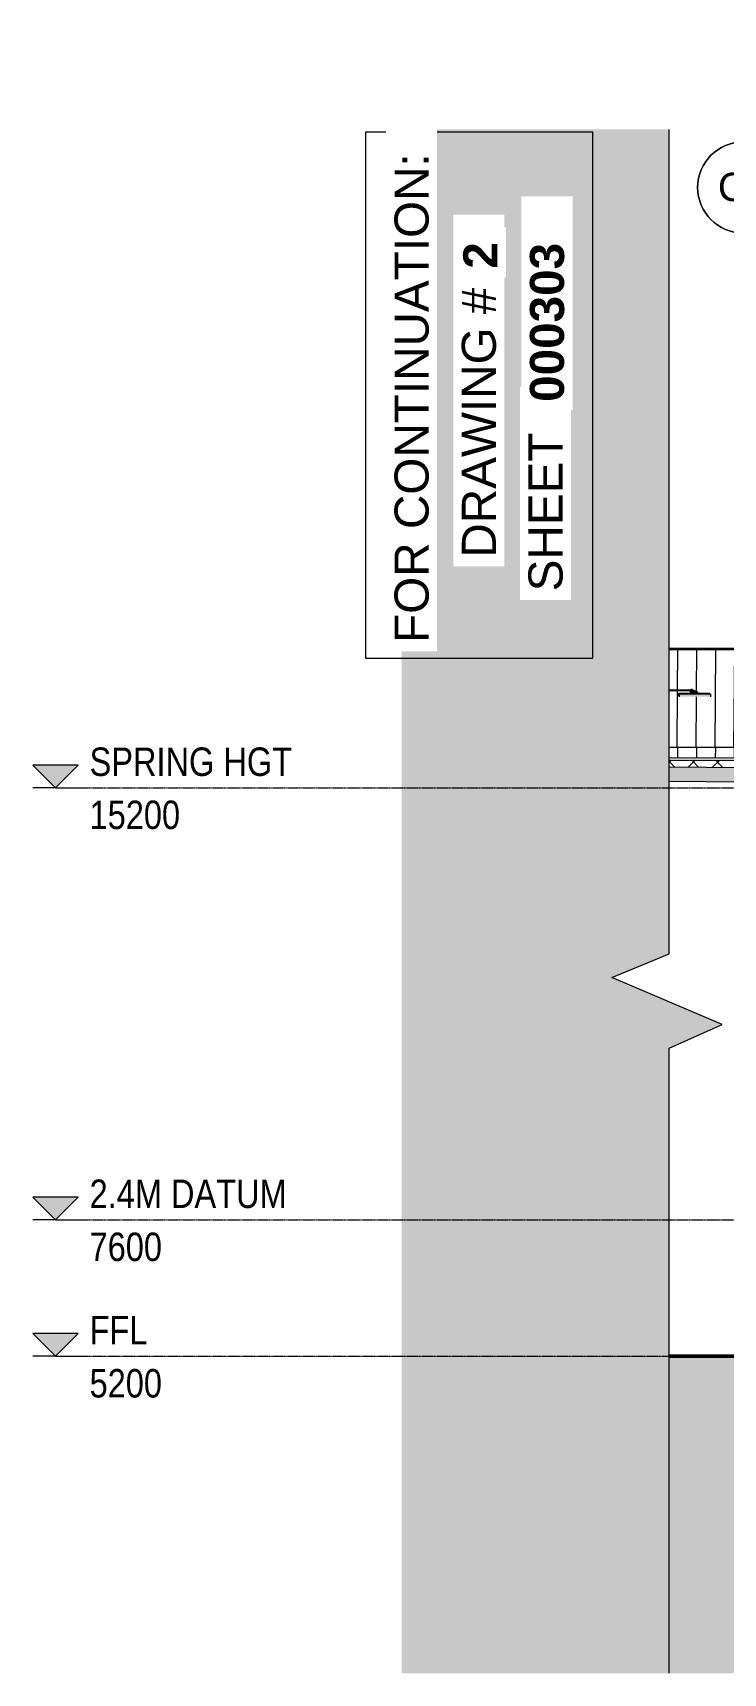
# Model space of a CAD drawing. Header units: millimetres. Extents: x -2361666 to -2009843, y -375 to 29863.
# Drawn here: x -2128098 to -2115946, y -375 to 28482 of the extents above; entities that cross this region are included whole.
import ezdxf

# ---------------------------------------------------------------- set-up
doc = ezdxf.new("R2010")
doc.units = ezdxf.units.MM
doc.linetypes.add('AEC_Center', pattern=[24, 12, -4, 4, -4])
for name, color, linetype, lineweight in [('A-DETL', 90, 'Continuous', 50), ('A-DETL-GENF', 92, 'Continuous', 5), ('A-FLOR-LEVL', 51, 'Continuous', 5), ('A-ROOF', 132, 'Continuous', 5), ('A-ROOF-PATT', 132, 'Continuous', 5), ('G-ANNO-SYMB', 111, 'Continuous', 5), ('Q-SPCQ', 91, 'Continuous', 5), ('S-GRID-IDEN', 1, 'Continuous', 5)]:
    doc.layers.add(name, color=color, linetype=linetype, lineweight=lineweight)
doc.styles.add('Arial', font='arial.ttf', dxfattribs={"height": 500})
doc.styles.add('Arial Narrow', font='ARIALN.TTF', dxfattribs={"height": 500})
doc.styles.add('Arial_1', font='arial.ttf', dxfattribs={"height": 600})
doc.styles.add('Arial_B', font='arialbd.ttf', dxfattribs={"height": 600})

# ---------------------------------------------------------------- blocks, each defined once
blk = doc.blocks.new('Static Line_Sayfa_Metal Deck_Pan Mount - Up to 15 _ pitch - Max 2 Users-1865617-SOUTH EAST - PART C')
at = {"layer": 'Q-SPCQ'}
for points in [[(-1666495, 16913), (-1666491, 16916), (-1666510, 16917), (-1666597, 16917), (-1666718, 16918), (-1666739, 16918), (-1666779, 16918), (-1666868, 16917), (-1666868, 16914), (-1666504, 16913)], [(-1666709, 16818), (-1666694, 16818), (-1666695, 16844), (-1666707, 16856), (-1666708, 16846)], [(-1666695, 16846), (-1666145, 16846), (-1666158, 16859), (-1666361, 16858), (-1666364, 16855), (-1666364, 16850), (-1666483, 16850), (-1666483, 16855), (-1666493, 16859), (-1666707, 16859), (-1666704, 16856)], [(-1666695, 16844), (-1666695, 16846), (-1666698, 16846)], [(-1666694, 16803), (-1666144, 16803), (-1666145, 16846), (-1666695, 16846), (-1666694, 16810)], [(-1666483, 16855), (-1666363, 16856), (-1666363, 16859), (-1666364, 16859), (-1666386, 16858), (-1666389, 16857), (-1666405, 16857), (-1666405, 16859), (-1666446, 16858), (-1666448, 16857), (-1666464, 16858), (-1666464, 16859), (-1666491, 16858), (-1666483, 16855)], [(-1666483, 16850), (-1666424, 16850), (-1666424, 16855), (-1666483, 16855)], [(-1666450, 16870), (-1666445, 16871), (-1666452, 16879), (-1666461, 16876), (-1666467, 16871), (-1666461, 16870)], [(-1666455, 16856), (-1666446, 16859), (-1666448, 16868), (-1666464, 16867), (-1666464, 16857), (-1666457, 16857)], [(-1666424, 16850), (-1666364, 16850), (-1666364, 16855), (-1666424, 16855)], [(-1666390, 16870), (-1666386, 16872), (-1666392, 16879), (-1666401, 16876), (-1666407, 16871), (-1666390, 16870)], [(-1666395, 16856), (-1666386, 16859), (-1666388, 16868), (-1666405, 16868), (-1666405, 16857), (-1666398, 16857)]]:
    blk.add_hatch(color=256, dxfattribs=at).paths.add_polyline_path(points)
h = blk.add_hatch(color=256, dxfattribs=at)
h.paths.add_polyline_path([(-1666520, 16909), (-1666492, 16913), (-1666516, 16913), (-1666779, 16914), (-1666779, 16911), (-1666747, 16910), (-1666718, 16911), (-1666646, 16910), (-1666637, 16911), (-1666611, 16910), (-1666526, 16909)])
h.paths.add_polyline_path([(-1666783, 16910), (-1666779, 16911), (-1666779, 16914), (-1666868, 16912), (-1666868, 16911), (-1666787, 16910)])
h = blk.add_hatch(color=256, dxfattribs=at)
h.paths.add_polyline_path([(-1666468, 16863), (-1666464, 16863), (-1666462, 16868), (-1666446, 16868), (-1666446, 16863), (-1666405, 16863), (-1666402, 16868), (-1666386, 16868), (-1666386, 16863), (-1666364, 16863), (-1666364, 16867), (-1666373, 16883), (-1666468, 16929), (-1666470, 16908), (-1666475, 16906), (-1666481, 16908), (-1666486, 16910), (-1666493, 16908), (-1666493, 16863)])
h.paths.add_polyline_path([(-1666460, 16870), (-1666467, 16871), (-1666458, 16879), (-1666452, 16879), (-1666445, 16871), (-1666460, 16870)])
h.paths.add_polyline_path([(-1666400, 16870), (-1666407, 16871), (-1666398, 16879), (-1666392, 16879), (-1666389, 16871), (-1666398, 16870)])
h.paths.add_polyline_path([(-1666490, 16921), (-1666482, 16917), (-1666488, 16925)])
h.paths.add_polyline_path([(-1666482, 16915), (-1666490, 16921), (-1666490, 16917), (-1666486, 16916)])
h.paths.add_polyline_path([(-1666481, 16918), (-1666484, 16928), (-1666488, 16925), (-1666481, 16918)])
h.paths.add_polyline_path([(-1666479, 16919), (-1666482, 16929), (-1666484, 16928), (-1666479, 16920)])
h.paths.add_polyline_path([(-1666477, 16920), (-1666476, 16930), (-1666480, 16930), (-1666479, 16925)])
h.paths.add_polyline_path([(-1666473, 16920), (-1666469, 16929), (-1666472, 16930)])
h.paths.add_polyline_path([(-1666475, 16920), (-1666473, 16930), (-1666476, 16930)])
h = blk.add_hatch(color=256, dxfattribs=at)
h.paths.add_polyline_path([(-1666493, 16859), (-1666464, 16862), (-1666464, 16863), (-1666493, 16861), (-1666493, 16860)])
h.paths.add_polyline_path([(-1666386, 16859), (-1666364, 16861), (-1666364, 16863), (-1666386, 16861), (-1666386, 16859)])
h.paths.add_polyline_path([(-1666424, 16859), (-1666405, 16861), (-1666405, 16863), (-1666446, 16861), (-1666446, 16859)])
for p, q in [((-1666476, 16917), (-1666868, 16919)), ((-1666868, 16911), (-1666476, 16909)), ((-1666707, 16859), (-1666709, 16818)), ((-1666709, 16818), (-1666707, 16856)), ((-1666695, 16846), (-1666707, 16859)), ((-1666492, 16859), (-1666707, 16859)), ((-1666707, 16856), (-1666695, 16844)), ((-1666694, 16803), (-1666695, 16846)), ((-1666145, 16846), (-1666695, 16846)), ((-1666695, 16844), (-1666694, 16803)), ((-1666494, 16863), (-1666493, 16910)), ((-1666493, 16910), (-1666493, 16863)), ((-1666493, 16859), (-1666491, 16858)), ((-1666491, 16858), (-1666489, 16855)), ((-1666483, 16855), (-1666424, 16855)), ((-1666469, 16869), (-1666469, 16858)), ((-1666373, 16883), (-1666468, 16929)), ((-1666468, 16929), (-1666374, 16883)), ((-1666467, 16871), (-1666468, 16870)), ((-1666444, 16870), (-1666445, 16871)), ((-1666443, 16857), (-1666443, 16869)), ((-1666424, 16855), (-1666364, 16855)), ((-1666408, 16871), (-1666409, 16870)), ((-1666409, 16869), (-1666409, 16858)), ((-1666384, 16870), (-1666385, 16871)), ((-1666383, 16857), (-1666383, 16869)), ((-1666369, 16879), (-1666369, 16880)), ((-1666364, 16863), (-1666364, 16867)), ((-1666361, 16858), (-1666363, 16859)), ((-1666158, 16859), (-1666363, 16859)), ((-1666359, 16855), (-1666361, 16858)), ((-1666359, 16850), (-1666359, 16855)), ((-1666158, 16859), (-1666145, 16846)), ((-1666145, 16846), (-1666144, 16803))]:
    blk.add_line(p, q, dxfattribs=at)
at = {"layer": 'Q-SPCQ', "flags": 128}
for points in [[(-1666469, 16869), (-1666469, 16870), (-1666469, 16870), (-1666468, 16870), (-1666468, 16870)], [(-1666467, 16871), (-1666466, 16876), (-1666464, 16878), (-1666462, 16879), (-1666461, 16880), (-1666460, 16880), (-1666460, 16880), (-1666459, 16881), (-1666459, 16881), (-1666458, 16881), (-1666458, 16881), (-1666458, 16881), (-1666458, 16881), (-1666458, 16881), (-1666457, 16881), (-1666457, 16881), (-1666457, 16881), (-1666457, 16881), (-1666457, 16881), (-1666457, 16881), (-1666457, 16881), (-1666457, 16881), (-1666457, 16881), (-1666457, 16881), (-1666457, 16881), (-1666457, 16881), (-1666456, 16881), (-1666456, 16881), (-1666456, 16881), (-1666456, 16881), (-1666456, 16881), (-1666456, 16881), (-1666456, 16881), (-1666456, 16881), (-1666456, 16881), (-1666456, 16881), (-1666456, 16881), (-1666456, 16881), (-1666456, 16881), (-1666456, 16881), (-1666456, 16881), (-1666456, 16881), (-1666456, 16881), (-1666456, 16881), (-1666456, 16881), (-1666456, 16881), (-1666456, 16881), (-1666456, 16881), (-1666456, 16881), (-1666456, 16881), (-1666455, 16881), (-1666455, 16881), (-1666455, 16881), (-1666455, 16881), (-1666455, 16881), (-1666455, 16881), (-1666455, 16881), (-1666455, 16881), (-1666455, 16881), (-1666455, 16881), (-1666455, 16881), (-1666455, 16881), (-1666455, 16881), (-1666455, 16881), (-1666454, 16881), (-1666454, 16881), (-1666454, 16881), (-1666454, 16881), (-1666454, 16881), (-1666453, 16881), (-1666453, 16881), (-1666453, 16881), (-1666452, 16880), (-1666452, 16880), (-1666451, 16880), (-1666450, 16879), (-1666448, 16878), (-1666448, 16878)], [(-1666467, 16871), (-1666467, 16871), (-1666467, 16871), (-1666467, 16871), (-1666467, 16871)], [(-1666445, 16871), (-1666446, 16875), (-1666448, 16878)], [(-1666445, 16871), (-1666445, 16871), (-1666445, 16871)], [(-1666445, 16871), (-1666445, 16871), (-1666445, 16871)], [(-1666443, 16870), (-1666444, 16870), (-1666444, 16870)], [(-1666443, 16869), (-1666443, 16870), (-1666443, 16870), (-1666443, 16870)], [(-1666409, 16869), (-1666409, 16870), (-1666409, 16870), (-1666409, 16870), (-1666409, 16870)], [(-1666407, 16871), (-1666407, 16871), (-1666408, 16871), (-1666408, 16871), (-1666408, 16871)], [(-1666407, 16871), (-1666406, 16876), (-1666404, 16878), (-1666402, 16879), (-1666401, 16880), (-1666400, 16880), (-1666400, 16880), (-1666399, 16881), (-1666399, 16881), (-1666399, 16881), (-1666398, 16881), (-1666398, 16881), (-1666398, 16881), (-1666398, 16881), (-1666398, 16881), (-1666398, 16881), (-1666397, 16881), (-1666397, 16881), (-1666397, 16881), (-1666397, 16881), (-1666397, 16881), (-1666397, 16881), (-1666397, 16881), (-1666397, 16881), (-1666397, 16881), (-1666397, 16881), (-1666397, 16881), (-1666397, 16881), (-1666397, 16881), (-1666397, 16881), (-1666397, 16881), (-1666396, 16881), (-1666396, 16881), (-1666396, 16881), (-1666396, 16881), (-1666396, 16881), (-1666396, 16881), (-1666396, 16881), (-1666396, 16881), (-1666396, 16881), (-1666396, 16881), (-1666396, 16881), (-1666396, 16881), (-1666396, 16881), (-1666396, 16881), (-1666396, 16881), (-1666396, 16881), (-1666396, 16881), (-1666396, 16881), (-1666396, 16881), (-1666396, 16881), (-1666396, 16881), (-1666396, 16881), (-1666396, 16881), (-1666395, 16881), (-1666395, 16881), (-1666395, 16881), (-1666395, 16881), (-1666395, 16881), (-1666395, 16881), (-1666395, 16881), (-1666395, 16881), (-1666395, 16881), (-1666395, 16881), (-1666395, 16881), (-1666394, 16881), (-1666394, 16881), (-1666394, 16881), (-1666394, 16881), (-1666394, 16881), (-1666393, 16881), (-1666393, 16881), (-1666393, 16880), (-1666392, 16880), (-1666391, 16880), (-1666390, 16879), (-1666388, 16878), (-1666388, 16878)], [(-1666385, 16871), (-1666387, 16875), (-1666388, 16878)], [(-1666385, 16871), (-1666385, 16871), (-1666385, 16871)], [(-1666385, 16871), (-1666385, 16871), (-1666385, 16871)], [(-1666384, 16870), (-1666384, 16870), (-1666384, 16870)], [(-1666383, 16869), (-1666383, 16870), (-1666384, 16870), (-1666384, 16870)]]:
    blk.add_lwpolyline(points, dxfattribs=at)
at = {"layer": 'Q-SPCQ'}
for centre, major_axis, ratio, start_param, end_param in [((-1666493, 16862), (0, 8), 0.087036, 1.48353, 3.054326), ((-1666476, 16913), (12.4, 12.3), 0.992414, 0.330398, 2.101907), ((-1666493, 16862), (0, 3), 0.087036, 1.48353, 3.054326), ((-1666475, 16913), (12.4, 12.3), 0.992414, 0.330398, 2.101907), ((-1666484, 16855), (-5, 0.04), 0.086825, 0.087478, 1.658274), ((-1666475, 16913), (5.32, 5.29), 0.992414, 2.35498, 2.616779), ((-1666476, 16913), (5.32, 5.29), 0.992414, 2.35498, 2.616779), ((-1666475, 16913), (5.32, 5.29), 0.992414, 5.496572, 8.376366), ((-1666476, 16913), (5.32, 5.29), 0.992414, 1.045983, 1.831381), ((-1666475, 16913), (5.32, 5.29), 0.992414, 2.878579, 5.496572), ((-1666476, 16913), (5.32, 5.29), 0.992414, 2.878579, 3.140378), ((-1666476, 16913), (5.32, 5.29), 0.992414, 3.402177, 4.711174), ((-1666476, 16913), (0, 4), 0.087036, 5.934119, 6.719517), ((-1666476, 16913), (0, 4), 0.087036, 0.698132, 1.22173), ((-1666476, 16913), (0, 4), 0.087036, 1.48353, 2.007128), ((-1666476, 16913), (0, 4), 0.087036, 2.530727, 4.625122), ((-1666476, 16913), (0, 4), 0.087036, 4.625122, 5.67232), ((-1666476, 16913), (5.32, 5.29), 0.992414, 5.496572, 6.54377), ((-1666476, 16913), (5.32, 5.29), 0.992414, 4.972974, 5.496572), ((-1666456, 16858), (-13, 0.1), 0.086825, 5.585265, 6.370663), ((-1666456, 16858), (-13, 0.1), 0.086825, 0.087478, 3.22907), ((-1666456, 16858), (-13, 0.1), 0.086825, 3.22907, 3.739997), ((-1666396, 16858), (-13, 0.1), 0.086825, 5.585265, 6.370663), ((-1666396, 16858), (-13, 0.1), 0.086825, 0.087478, 3.22907), ((-1666396, 16858), (-13, 0.1), 0.086825, 3.22907, 3.739997), ((-1666381, 16867), (12.4, 12.3), 0.992414, 0.106996, 0.330398), ((-1666381, 16867), (12.4, 12.3), 0.992414, 5.496572, 6.613583), ((-1666381, 16867), (12.4, 12.3), 0.992414, 5.515135, 6.283185), ((-1666363, 16862), (0, 3), 0.087036, 1.48353, 3.054326), ((-1666364, 16855), (-5, 0.04), 0.086825, 1.658274, 3.22907), ((-1666363, 16862), (0, 8), 0.087036, 2.792527, 3.054326)]:
    blk.add_ellipse(centre, major_axis=major_axis, ratio=ratio, start_param=start_param, end_param=end_param, dxfattribs=at)
blk = doc.blocks.new('Ridge Capping - Ridge Capping-1882401-SOUTH EAST - PART C')
at = {"layer": 'A-ROOF'}
for points in [[(-1666868, 17632), (-1665652, 17632), (-1665678, 17658), (-1666868, 17658), (-1666868, 17653)], [(-1666868, 17628), (-1665651, 17628), (-1665652, 17632), (-1666868, 17632)]]:
    blk.add_hatch(color=256, dxfattribs=at).paths.add_polyline_path(points)
for p, q in [((-1666868, 17658), (-1665678, 17658)), ((-1665652, 17632), (-1666868, 17632)), ((-1665651, 17628), (-1666868, 17628))]:
    blk.add_line(p, q, dxfattribs=at)
blk = doc.blocks.new('Level - A1-101025-SOUTH EAST - PART C')
at = {"layer": 'A-FLOR-LEVL'}
blk.add_hatch(color=256, dxfattribs=at).paths.add_polyline_path([(-1677669, 5200), (-1677269, 5600), (-1678069, 5600)])
for p, q in [((-1678069, 5600), (-1677669, 5200)), ((-1677269, 5600), (-1678069, 5600)), ((-1677269, 5600), (-1677669, 5200)), ((-1677669, 5200), (-1678069, 5200)), ((-1677669, 5200), (-1677269, 5200))]:
    blk.add_line(p, q, dxfattribs=at)
blk = doc.blocks.new('Grid - A1-203820-SOUTH EAST - PART C')
at = {"layer": 'S-GRID-IDEN'}
blk.add_circle((-1644568, 25761), 800, dxfattribs=at)
for start, end in [(0, 180), (180, 360)]:
    blk.add_arc((-1644568, 25761), 800, start, end, dxfattribs=at)
blk = doc.blocks.new('View Reference - Vertical-632112-SOUTH EAST - PART C')
at = {"layer": 'G-ANNO-SYMB'}
for p, q in [((-1668212, 26734), (-1672212, 26734)), ((-1672212, 26734), (-1672212, 17481)), ((-1668212, 17481), (-1668212, 26734)), ((-1672212, 17481), (-1668212, 17481))]:
    blk.add_line(p, q, dxfattribs=at)
at = {"layer": 'G-ANNO-SYMB', "char_height": 600, "attachment_point": 1, "rotation": 90, "style": 'Arial_1', "bg_fill": 3, "box_fill_scale": 1.25, "bg_fill_color": 256, "bg_fill_true_color": 13158600, "bg_fill_transparency": 0}
for s, insert, width in [('DRAWING #', (-1670519, 19249), 5884.39), ('SHEET', (-1669346, 18656), 3447.26)]:
    blk.add_mtext(s, dxfattribs=dict(at, insert=insert, width=width))
at = {"layer": 'G-ANNO-SYMB', "insert": (-1671703, 17749), "char_height": 600, "width": 10582.27, "attachment_point": 1, "rotation": 90, "style": 'Arial_1', "bg_fill": 3, "box_fill_scale": 1.25, "bg_fill_color": 256, "bg_fill_true_color": 13158600, "bg_fill_transparency": 0}
blk.add_mtext('FOR CONTINUATION:', dxfattribs=at)

msp = doc.modelspace()

# ---------------------------------------------------------------- hatches: boundary and pattern name
at = {"layer": 'A-DETL-GENF'}
for points in [[(-2116896, -375), (-2116896, 10620), (-2115964, 11034), (-2117906, 11863), (-2116896, 12277), (-2116896, 26781), (-2121606, 26781), (-2121606, -375), (-2119008, -375)], [(-2116896, -375), (-2014959, -375), (-2014959, 5200), (-2116896, 5200), (-2116896, 3019)]]:
    msp.add_hatch(color=7, dxfattribs=at).paths.add_polyline_path(points)
at = {"layer": 'A-ROOF'}
for points in [[(-2115596, 15679), (-2115596, 15719), (-2116896, 15729), (-2116896, 15689), (-2115768, 15680)], [(-2115596, 15308), (-2115596, 15559), (-2116896, 15569), (-2116896, 15318), (-2115773, 15309)]]:
    msp.add_hatch(color=256, dxfattribs=at).paths.add_polyline_path(points)
at = {"layer": 'A-ROOF-PATT'}
h = msp.add_hatch(dxfattribs=at)
h.set_pattern_fill('FP_268', color=256, style=0, pattern_type=2)
h.set_pattern_definition([(89.545, (-1347694.8, -385739.02), (-332.99038, 2.53306), [])])
h.paths.add_polyline_path([(-2116896, 15912), (-2115706, 15912), (-2115706, 17628), (-2116896, 17628), (-2116896, 16919), (-2116679, 16918), (-2116640, 16918), (-2116520, 16917), (-2116516, 16925), (-2116507, 16917), (-2116509, 16914), (-2116516, 16913), (-2116503, 16911), (-2116503, 16910), (-2116514, 16910), (-2116502, 16906), (-2116497, 16909), (-2116496, 16913), (-2116496, 16929), (-2116398, 16880), (-2116392, 16862), (-2116390, 16859), (-2116186, 16859), (-2116173, 16846), (-2116172, 16803), (-2116722, 16803), (-2116723, 16818), (-2116737, 16818), (-2116736, 16859), (-2116521, 16861), (-2116524, 16910), (-2116666, 16911), (-2116680, 16910), (-2116762, 16911), (-2116787, 16911), (-2116858, 16912), (-2116896, 16911), (-2116896, 15993)])
h.paths.add_polyline_path([(-2116509, 16918), (-2116516, 16925), (-2116513, 16928), (-2116509, 16919)])
h.paths.add_polyline_path([(-2116507, 16919), (-2116513, 16928), (-2116509, 16930), (-2116507, 16920)])
h.paths.add_polyline_path([(-2116505, 16920), (-2116507, 16930), (-2116504, 16930), (-2116505, 16920)])
h.paths.add_polyline_path([(-2116500, 16930), (-2116503, 16920), (-2116503, 16930), (-2116501, 16930)])
h.paths.add_polyline_path([(-2116501, 16920), (-2116498, 16930), (-2116497, 16927), (-2116501, 16920)])
h = msp.add_hatch(dxfattribs=at)
h.set_pattern_fill('FP_272', color=256, style=0, pattern_type=2)
h.set_pattern_definition([(269.545, (-2896464.7, 417381.14), (332.99038, -2.53306), [])])
h.paths.add_polyline_path([(-2115596, 15719), (-2115596, 15912), (-2116896, 15912), (-2116896, 15729), (-2115768, 15721)])
h = msp.add_hatch(dxfattribs=at)
h.set_pattern_fill('FP_271', color=256, angle=45, style=0, pattern_type=2)
h.set_pattern_definition([(44.56381, (-450028.2, 0), (-210.51095, 213.74082), []), (134.564, (-450028.2, 0), (-213.740124, -210.51166), [])])
h.paths.add_polyline_path([(-2115596, 15559), (-2115596, 15679), (-2116896, 15689), (-2116896, 15569), (-2115706, 15559)])

# ---------------------------------------------------------------- linework, layer by layer
at = {"layer": 'A-DETL', "lineweight": 15}
for p, q in [((-2116896, 12277), (-2116896, 26781)), ((-2117906, 11863), (-2116896, 12277)), ((-2115964, 11034), (-2117906, 11863)), ((-2116896, 10620), (-2115964, 11034)), ((-2116896, -375), (-2116896, 10620))]:
    msp.add_line(p, q, dxfattribs=at)
at = {"layer": 'A-DETL'}
msp.add_line((-2014959, 5200), (-2116896, 5200), dxfattribs=at)
at = {"layer": 'A-FLOR-LEVL', "linetype": 'AEC_Center'}
for p, q in [((-2127298, 15200), (-2009843, 15200)), ((-2127298, 7600), (-2009843, 7600)), ((-2127298, 5200), (-2009843, 5200))]:
    msp.add_line(p, q, dxfattribs=at)
at = {"layer": 'A-ROOF'}
for p, q in [((-2115596, 15912), (-2116896, 15912)), ((-2116896, 15689), (-2115596, 15679)), ((-2116896, 15569), (-2115596, 15559))]:
    msp.add_line(p, q, dxfattribs=at)
at = {"layer": 'A-ROOF', "color": 250, "lineweight": 13}
for p, q in [((-2115596, 15719), (-2116896, 15729)), ((-2116896, 15318), (-2115596, 15308))]:
    msp.add_line(p, q, dxfattribs=at)

# ---------------------------------------------------------------- block references
at = {"layer": 'A-FLOR-LEVL'}
for p in [(-450028, 10000), (-450028, 2400), (-450028, 0)]:
    msp.add_blockref('Level - A1-101025-SOUTH EAST - PART C', p, dxfattribs=at)
at = {"layer": 'A-ROOF'}
msp.add_blockref('Ridge Capping - Ridge Capping-1882401-SOUTH EAST - PART C', (-450028, 0), dxfattribs=at)
at = {"layer": 'Q-SPCQ'}
msp.add_blockref('Static Line_Sayfa_Metal Deck_Pan Mount - Up to 15 _ pitch - Max 2 Users-1865617-SOUTH EAST - PART C', (-450028, 0), dxfattribs=at)
at = {"layer": 'S-GRID-IDEN'}
msp.add_blockref('Grid - A1-203820-SOUTH EAST - PART C', (-471028, 0), dxfattribs=at)

# ---------------------------------------------------------------- texts
at = {"layer": 'A-FLOR-LEVL', "char_height": 500, "attachment_point": 1, "style": 'Arial Narrow'}
for s, insert, width in [('SPRING HGT', (-2127098, 15909), 4329.11), ('15200', (-2127098, 14975), 1924.05), ('2.4M DATUM', (-2127098, 8309), 4200.84), ('7600', (-2127098, 7375), 1539.24), ('FFL', (-2127098, 5909), 1250.63), ('5200', (-2127098, 4975), 1539.24)]:
    msp.add_mtext(s, dxfattribs=dict(at, insert=insert, width=width))
at = {"layer": 'S-GRID-IDEN', "insert": (-2116041, 26021), "char_height": 500, "width": 1074.26, "attachment_point": 1, "style": 'Arial'}
msp.add_mtext('C1', dxfattribs=at)

# ---------------------------------------------------------------- next in the draw order: block references
at = {"layer": 'G-ANNO-SYMB'}
msp.add_blockref('View Reference - Vertical-632112-SOUTH EAST - PART C', (-450028, 0), dxfattribs=at)

# ---------------------------------------------------------------- next in the draw order: texts
at = {"layer": 'G-ANNO-SYMB', "char_height": 600, "attachment_point": 1, "rotation": 90, "style": 'Arial_B', "bg_fill": 3, "box_fill_scale": 1.25, "bg_fill_color": 256, "bg_fill_true_color": 13158600, "bg_fill_transparency": 0}
for s, insert, width in [('000303', (-2119348, 21989), 3463.29), ('\\fArial|b1|i0|c0|p34|;2', (-2120521, 24332), 577.21)]:
    msp.add_mtext(s, dxfattribs=dict(at, insert=insert, width=width))

doc.saveas('drawing.dxf')
